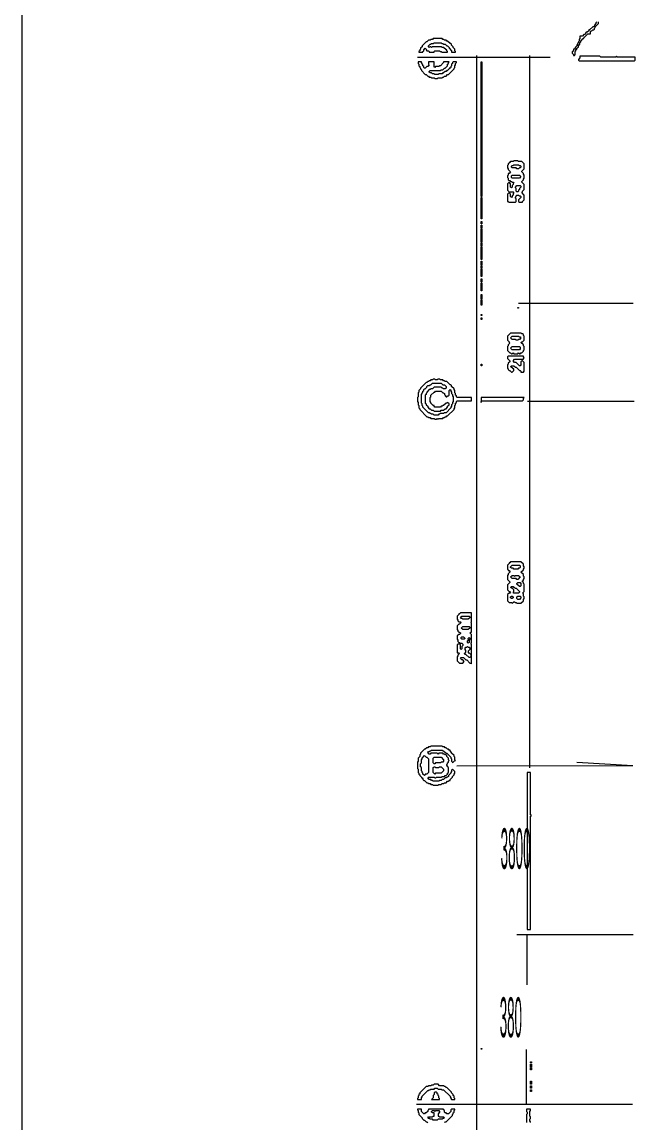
# Model space of a CAD drawing. Header units: millimetres. Extents: x 4 to 412, y 4 to 290.
# Drawn here: x 4 to 71.3, y 106 to 226.8 of the extents above; entities that cross this region are included whole.
import ezdxf

# ---------------------------------------------------------------- set-up
doc = ezdxf.new("R2010")
doc.units = ezdxf.units.MM
for name, color, linetype, lineweight in [('OCR_TEXT', 6, 'Continuous', 0), ('TRACE_CURVE', 6, 'Continuous', 0), ('TRACE_STRAIGHT', 5, 'Continuous', 0), ('TRACE_TEXT_SYMBOL', 6, 'Continuous', 0)]:
    doc.layers.add(name, color=color, linetype=linetype, lineweight=lineweight)
doc.styles.add('wqy-unicode', font='wqy-unicode.lff')

msp = doc.modelspace()

# ---------------------------------------------------------------- linework, layer by layer
at = {"layer": 'TRACE_CURVE', "color": 6}
for points in [[(54.38, 222.44), (54.47, 222.44), (54.47, 207.64), (54.38, 207.64)], [(59.46, 144.41), (59.46, 127.16), (59.81, 127.16), (59.81, 139.59), (59.9, 139.68), (59.81, 139.77), (59.81, 144.41)]]:
    msp.add_lwpolyline(points, close=True, dxfattribs=at)
at = {"layer": 'TRACE_STRAIGHT', "color": 5}
for p, q in [((3.96, 265.46), (3.96, 29.15)), ((47.38, 222.95), (61.96, 222.95)), ((53.88, 223.12), (53.88, 95.7)), ((59.7, 223.14), (59.7, 144.9)), ((58.5, 195.92), (71.1, 195.92)), ((59.49, 185.19), (71.21, 185.19)), ((51.71, 145.13), (71.04, 145.17)), ((64.89, 145.55), (71.04, 145.17)), ((58.32, 126.62), (71.1, 126.62)), ((59.4, 126.62), (59.4, 121.1)), ((59.32, 113.99), (59.32, 107.99)), ((47.3, 107.99), (71.01, 107.99))]:
    msp.add_line(p, q, dxfattribs=at)
at = {"layer": 'TRACE_TEXT_SYMBOL', "color": 6}
for points in [[(64.54, 223.66), (64.45, 223.58), (64.37, 223.58), (64.37, 223.4), (64.54, 223.23), (64.54, 223.14), (64.63, 223.14), (64.72, 223.23), (64.72, 223.58), (64.8, 223.66), (64.8, 223.75), (64.89, 223.84), (64.89, 223.93), (65.07, 224.1), (65.07, 224.19), (65.24, 224.37), (65.24, 224.54), (65.33, 224.63), (65.33, 224.72), (65.59, 224.98), (65.68, 224.98), (65.68, 225.07), (66.12, 225.5), (66.38, 225.5), (66.38, 225.77), (66.47, 225.85), (66.56, 225.85), (66.64, 225.94), (66.73, 225.94), (66.82, 226.03), (66.82, 226.12), (66.91, 226.2), (66.91, 226.29), (67.26, 226.64), (67.26, 226.82)], [(67.08, 226.82), (66.99, 226.73), (66.99, 226.64), (66.82, 226.47), (66.82, 226.38), (66.73, 226.29), (66.64, 226.29), (66.29, 225.94), (66.21, 225.94), (66.21, 225.85), (66.03, 225.68), (65.94, 225.68), (65.86, 225.59), (65.86, 225.5), (65.77, 225.42), (65.68, 225.42), (65.51, 225.24), (65.24, 225.24), (65.24, 224.98), (65.16, 224.89), (65.16, 224.72), (65.07, 224.63), (65.07, 224.54), (64.98, 224.45), (64.98, 224.37), (64.89, 224.28), (64.89, 224.19), (64.72, 224.02), (64.72, 223.93), (64.63, 223.84), (64.54, 223.84), (64.54, 223.66)], [(49.13, 224.98), (49.04, 224.89), (48.87, 224.89), (48.78, 224.8), (48.6, 224.8), (48.43, 224.63), (48.34, 224.63), (47.9, 224.19), (47.9, 224.1), (47.73, 223.93), (47.73, 223.84), (47.64, 223.75), (47.64, 223.66), (47.55, 223.58), (47.55, 223.49), (47.99, 223.49), (47.99, 223.58), (48.08, 223.66), (48.08, 223.75), (48.25, 223.93), (48.34, 223.84), (48.34, 223.75), (48.43, 223.66), (48.6, 223.66), (48.69, 223.58), (48.69, 223.49), (49.22, 223.49), (49.22, 223.58), (49.3, 223.66), (49.83, 223.66), (49.92, 223.58), (50, 223.58), (50.09, 223.49), (50.71, 223.49), (50.71, 223.58), (50.62, 223.66), (50.62, 223.75), (50.53, 223.75), (50.27, 224.02), (50.09, 224.02), (50, 224.1), (49.04, 224.1), (48.95, 224.02), (48.87, 224.1), (48.78, 224.1), (48.69, 224.02), (48.6, 224.1), (48.6, 224.19), (48.78, 224.37), (48.87, 224.37), (48.95, 224.45), (49.13, 224.45), (49.22, 224.54), (50, 224.54), (50.09, 224.45), (50.18, 224.45), (50.27, 224.37), (50.44, 224.37), (50.62, 224.19), (50.71, 224.19), (50.88, 224.02), (50.88, 223.93), (51.14, 223.66), (51.14, 223.49)], [(51.14, 223.49), (51.58, 223.49), (51.58, 223.58), (51.49, 223.66), (51.49, 223.84), (51.32, 224.02), (51.32, 224.1), (51.14, 224.28), (51.14, 224.37), (51.06, 224.45), (50.97, 224.45), (50.71, 224.72), (50.62, 224.72), (50.53, 224.8), (50.36, 224.8), (50.27, 224.89), (50.18, 224.89), (50.09, 224.98), (49.13, 224.98)], [(47.47, 222.44), (47.47, 222.26), (47.55, 222.18), (47.55, 222), (47.64, 221.91), (47.64, 221.83), (47.73, 221.74), (47.73, 221.65), (47.82, 221.56), (47.82, 221.48), (48.25, 221.04), (48.34, 221.04), (48.52, 220.86), (48.6, 220.86), (48.69, 220.77), (48.87, 220.77), (48.95, 220.69), (49.22, 220.69), (49.3, 220.6), (49.57, 220.6), (49.65, 220.69), (50.09, 220.69), (50.18, 220.77), (50.27, 220.77), (50.36, 220.86), (50.53, 220.86), (50.71, 221.04), (50.79, 221.04), (51.41, 221.65), (51.41, 221.74), (51.49, 221.83), (51.49, 222), (51.58, 222.09), (51.58, 222.26), (51.67, 222.35), (51.67, 222.44), (51.32, 222.44), (51.23, 222.35), (51.23, 222.26), (51.14, 222.18), (51.14, 222), (51.06, 221.91), (51.06, 221.83), (50.97, 221.74), (50.88, 221.74), (50.88, 221.65), (50.71, 221.48), (50.62, 221.48), (50.53, 221.39), (50.44, 221.39), (50.27, 221.21), (50.18, 221.21), (50.09, 221.13), (49.74, 221.13), (49.65, 221.04), (49.3, 221.04), (49.22, 221.13), (49.04, 221.13), (48.95, 221.21), (48.78, 221.21), (48.69, 221.3), (48.69, 221.39), (48.78, 221.48), (49.92, 221.48)], [(49.92, 221.48), (50, 221.56), (50.18, 221.56), (50.36, 221.74), (50.44, 221.74), (50.71, 222), (50.71, 222.18), (50.79, 222.26), (50.79, 222.35), (50.88, 222.44), (50.27, 222.44), (50.27, 222.35), (49.92, 222), (49.83, 222), (49.74, 221.91), (49.39, 221.91), (49.3, 221.83), (49.22, 221.91), (49.22, 222.44), (48.6, 222.44), (48.6, 222.18), (48.69, 222.09), (48.52, 221.91), (48.43, 221.91), (48.25, 221.74), (48.17, 221.74), (48.08, 221.83), (48.08, 221.91), (47.99, 222), (47.99, 222.09), (47.9, 222.18), (47.9, 222.26), (47.82, 222.35), (47.82, 222.44), (47.47, 222.44)], [(57.97, 211.58), (57.89, 211.49), (57.62, 211.49), (57.54, 211.4), (57.45, 211.4), (57.45, 211.32), (57.36, 211.23), (57.36, 211.14), (57.27, 211.05), (57.27, 210.79), (57.36, 210.7), (57.36, 210.62), (57.62, 210.35), (57.45, 210.18), (57.36, 210.18), (57.36, 210), (57.27, 209.92), (57.27, 209.74), (57.36, 209.65), (57.36, 209.48), (57.45, 209.39), (57.54, 209.39), (57.62, 209.3), (57.71, 209.3), (57.8, 209.22), (57.89, 209.22), (57.97, 209.13), (57.89, 209.04), (57.89, 208.95), (57.8, 208.86), (57.8, 208.69), (57.71, 208.6), (57.62, 208.69), (57.62, 209.04), (57.45, 209.22), (57.27, 209.04), (57.27, 208.34), (57.45, 208.16), (57.45, 208.08), (57.27, 207.9), (57.27, 207.11), (57.36, 207.11), (57.45, 207.03), (58.15, 207.03), (58.24, 207.11), (58.24, 207.38), (58.15, 207.46), (58.15, 207.55), (58.24, 207.64), (58.24, 207.73), (58.32, 207.81), (58.5, 207.81), (58.59, 207.73), (58.67, 207.73), (58.76, 207.64), (58.76, 207.55), (58.5, 207.29), (58.5, 207.11), (58.59, 207.03), (58.94, 207.03), (58.94, 207.11), (59.11, 207.29), (59.11, 207.81), (58.85, 208.08)], [(58.85, 208.08), (58.94, 208.16), (58.94, 208.25), (59.11, 208.43), (59.11, 208.95), (58.85, 209.22), (58.85, 209.3), (59.03, 209.48), (59.03, 209.57), (59.11, 209.65), (59.11, 210), (59.03, 210.09), (59.03, 210.18), (58.85, 210.35), (58.85, 210.44), (59.11, 210.7), (59.11, 211.23), (58.85, 211.49), (58.5, 211.49), (58.41, 211.58), (57.97, 211.58)], [(49.13, 187.58), (49.04, 187.5), (48.87, 187.5), (48.78, 187.41), (48.69, 187.41), (48.6, 187.32), (48.52, 187.32), (48.43, 187.23), (48.34, 187.23), (47.73, 186.62), (47.73, 186.53), (47.55, 186.36), (47.55, 186.18), (47.47, 186.1), (47.47, 185.66), (47.38, 185.57), (47.38, 185.13), (47.47, 185.04), (47.47, 184.78), (47.55, 184.69), (47.55, 184.43), (47.64, 184.34), (47.64, 184.26), (48.43, 183.47), (48.52, 183.47), (48.6, 183.38), (48.78, 183.38), (48.87, 183.29), (49.22, 183.29), (49.3, 183.21), (49.48, 183.21), (49.57, 183.29), (49.65, 183.21), (49.74, 183.29), (50.18, 183.29), (50.27, 183.38), (50.36, 183.38), (50.44, 183.47), (50.53, 183.47), (50.62, 183.56), (50.71, 183.56), (51.41, 184.26), (51.41, 184.34), (51.49, 184.43), (51.49, 184.69), (51.58, 184.78), (51.58, 184.96), (51.67, 185.04), (51.67, 185.13), (51.76, 185.22), (53.33, 185.22), (53.33, 185.57), (51.76, 185.57), (51.67, 185.66), (51.67, 185.75), (51.58, 185.83), (51.58, 186.01), (51.49, 186.1), (51.49, 186.36), (51.41, 186.45), (51.41, 186.53), (51.14, 186.8), (51.14, 186.88), (51.06, 186.97)], [(51.06, 186.97), (50.97, 186.97), (50.62, 187.32), (50.44, 187.32), (50.36, 187.41), (50.27, 187.41), (50.18, 187.5), (49.92, 187.5), (49.83, 187.58), (49.65, 187.58), (49.57, 187.5), (49.39, 187.5), (49.3, 187.58), (49.13, 187.58)], [(50.27, 186.1), (50.36, 186.01), (50.36, 185.92), (50.44, 185.83), (50.44, 185.75), (50.53, 185.66), (50.62, 185.66), (50.71, 185.75), (50.79, 185.75), (50.88, 185.83), (50.88, 186.36), (50.97, 186.45), (51.06, 186.36), (51.06, 186.27), (51.14, 186.18), (51.14, 186.01), (51.23, 185.92), (51.23, 185.75), (51.32, 185.66), (51.32, 185.13), (51.23, 185.04), (51.23, 184.87), (51.14, 184.78), (51.14, 184.61), (51.06, 184.52), (51.06, 184.43), (50.53, 183.91), (50.36, 183.91), (50.27, 183.82), (49.92, 183.82), (49.83, 183.73), (49.74, 183.73), (49.65, 183.64), (49.22, 183.64), (49.13, 183.73), (48.95, 183.73), (48.87, 183.82), (48.78, 183.82), (48.69, 183.91), (48.6, 183.91), (47.99, 184.52), (47.99, 184.61), (47.9, 184.69), (47.9, 184.87), (47.82, 184.96), (47.82, 185.92), (47.9, 186.01), (47.9, 186.1), (47.99, 186.18), (47.99, 186.27), (48.08, 186.36), (48.08, 186.45), (48.17, 186.53), (48.25, 186.53), (48.43, 186.71), (48.43, 186.8), (48.52, 186.88), (48.69, 186.88), (48.78, 186.97), (48.87, 186.97), (49.04, 187.15)], [(49.04, 187.15), (50, 187.15), (50.18, 186.97), (50.36, 186.97), (50.53, 186.8), (50.53, 186.62), (50.44, 186.53), (50.27, 186.53), (50.18, 186.62), (50.09, 186.62), (50, 186.71), (49.22, 186.71), (49.04, 186.53), (48.87, 186.53), (48.78, 186.45), (48.69, 186.45), (48.43, 186.18), (48.43, 186.1), (48.34, 186.01), (48.34, 185.92), (48.25, 185.83), (48.25, 184.96), (48.34, 184.87), (48.34, 184.78), (48.52, 184.61), (48.52, 184.52), (48.69, 184.34), (48.78, 184.34), (48.95, 184.17), (49.13, 184.17), (49.22, 184.08), (49.92, 184.08), (50, 184.17), (50.27, 184.17), (50.44, 184.34), (50.53, 184.34), (50.71, 184.52), (50.71, 184.61), (50.88, 184.78), (50.88, 184.87), (50.71, 185.04), (50.62, 184.96), (50.53, 184.96), (50.27, 184.69), (50.18, 184.69), (50.09, 184.61), (50, 184.61), (49.92, 184.52), (49.3, 184.52), (49.22, 184.61), (49.22, 184.69), (49.13, 184.69), (48.87, 184.96), (48.87, 185.04), (48.78, 185.13), (48.78, 185.57), (48.87, 185.66), (48.87, 185.83), (49.22, 186.18), (49.3, 186.18), (49.39, 186.27), (50, 186.27), (50.18, 186.1), (50.27, 186.1)], [(48.87, 147.3), (48.78, 147.21), (48.6, 147.21), (48.52, 147.12), (48.43, 147.12), (48.25, 146.95), (48.17, 146.95), (47.73, 146.51), (47.73, 146.42), (47.64, 146.34), (47.64, 146.16), (47.47, 145.99), (47.47, 145.64), (47.38, 145.55), (47.38, 144.85), (47.47, 144.76), (47.47, 144.41), (47.55, 144.32), (47.55, 144.23), (47.64, 144.15), (47.64, 144.06), (47.82, 143.88), (47.82, 143.8), (47.9, 143.8), (47.99, 143.71), (47.99, 143.62), (48.08, 143.53), (48.17, 143.53), (48.43, 143.27), (48.52, 143.27), (48.6, 143.18), (48.78, 143.18), (48.87, 143.1), (49.04, 143.1), (49.13, 143.01), (49.65, 143.01), (49.74, 143.1), (50, 143.1), (50.09, 143.18), (50.27, 143.18), (50.36, 143.27), (50.53, 143.27), (50.71, 143.45), (50.79, 143.45), (50.88, 143.53), (50.97, 143.53), (50.97, 143.62), (51.23, 143.88), (51.23, 143.97), (51.41, 144.15), (51.41, 144.23), (51.49, 144.32), (51.49, 144.5), (51.23, 144.76), (51.14, 144.67), (51.14, 144.5), (51.06, 144.41), (51.06, 144.32), (50.79, 144.06), (50.79, 143.97), (50.71, 143.88), (50.62, 143.88), (50.53, 143.8), (50.44, 143.8)], [(50.44, 143.8), (50.27, 143.62), (50.09, 143.62), (50, 143.53), (49.83, 143.53), (49.74, 143.45), (49.13, 143.45), (49.04, 143.53), (48.95, 143.53), (48.87, 143.62), (48.69, 143.62), (48.52, 143.8), (48.6, 143.88), (49.22, 143.88), (49.3, 143.8), (49.39, 143.8), (49.48, 143.88), (50, 143.88), (50.09, 143.97), (50.36, 143.97), (50.44, 144.06), (50.53, 144.06), (50.71, 144.23), (50.71, 144.32), (50.79, 144.41), (50.79, 144.94), (50.71, 145.02), (50.71, 145.11), (50.62, 145.2), (50.62, 145.29), (50.71, 145.37), (50.71, 145.46), (50.79, 145.55), (50.79, 145.64), (50.88, 145.72), (50.79, 145.81), (50.79, 145.99), (50.62, 146.16), (50.62, 146.25), (50.53, 146.34), (50.44, 146.34), (50.36, 146.42), (50.27, 146.42), (50.18, 146.51), (49.74, 146.51), (49.65, 146.42), (49.57, 146.51), (48.87, 146.51), (48.78, 146.42), (48.69, 146.42), (48.52, 146.6), (48.6, 146.69), (48.69, 146.69), (48.78, 146.77), (48.87, 146.77), (48.95, 146.86), (50.09, 146.86), (50.18, 146.77), (50.27, 146.77), (50.53, 146.51), (50.62, 146.51), (51.06, 146.07), (51.06, 145.99), (51.14, 145.9)], [(51.14, 145.9), (51.14, 145.64), (51.23, 145.55), (51.23, 145.46), (51.49, 145.72), (51.58, 145.72), (51.49, 145.81), (51.49, 146.07), (51.41, 146.16), (51.41, 146.25), (51.14, 146.51), (51.14, 146.6), (50.97, 146.77), (50.97, 146.86), (50.88, 146.86), (50.79, 146.95), (50.71, 146.95), (50.53, 147.12), (50.44, 147.12), (50.36, 147.21), (50.18, 147.21), (50.09, 147.3), (48.87, 147.3)], [(50.36, 105.96), (50.44, 106.05), (50.53, 106.05), (51.23, 106.75), (51.23, 106.84), (51.32, 106.93), (51.32, 107.02), (51.41, 107.1), (51.41, 107.28), (51.49, 107.37), (51.49, 107.45), (51.14, 107.45), (51.06, 107.37), (51.06, 107.19), (50.79, 106.93), (50.62, 106.93), (50.53, 107.02), (50.44, 107.02), (50.36, 107.1), (50.36, 107.28), (50.27, 107.37), (50.27, 107.45), (48.6, 107.45), (48.6, 107.37), (48.52, 107.28), (48.52, 107.19), (48.34, 107.02), (48.25, 107.02), (48.17, 106.93), (48.08, 106.93), (47.82, 107.19), (47.82, 107.45), (47.38, 107.45), (47.38, 107.37), (47.47, 107.28), (47.47, 107.1), (47.55, 107.02), (47.55, 106.84), (47.9, 106.49), (47.9, 106.4), (48.08, 106.23), (48.17, 106.23), (48.34, 106.05), (48.43, 106.05), (48.52, 105.96)], [(59.81, 105.96), (59.81, 106.05), (59.73, 106.14), (59.73, 106.32), (59.81, 106.4), (59.81, 106.58), (59.73, 106.67), (59.73, 107.19), (59.81, 107.28), (59.81, 107.45), (59.38, 107.45), (59.38, 107.19), (59.46, 107.1), (59.46, 106.93), (59.38, 106.84), (59.38, 105.96)]]:
    msp.add_lwpolyline(points, dxfattribs=at)
for points in [[(65.24, 223.05), (65.24, 222.88), (65.07, 222.7), (65.07, 222.61), (65.16, 222.53), (71.2, 222.53), (71.29, 222.61), (71.29, 222.96), (69.36, 222.96), (69.27, 223.05), (69.18, 222.96), (67.52, 222.96), (67.43, 223.05)], [(57.89, 211.05), (57.97, 211.14), (58.5, 211.14), (58.59, 211.05), (58.67, 211.05), (58.76, 210.97), (58.76, 210.88), (58.67, 210.79), (58.59, 210.79), (58.5, 210.7), (58.32, 210.7), (58.24, 210.79), (57.8, 210.79), (57.71, 210.88), (57.71, 210.97), (57.8, 211.05)], [(57.71, 209.92), (57.8, 210), (58.59, 210), (58.76, 209.83), (58.59, 209.65), (57.8, 209.65), (57.71, 209.74)], [(57.54, 208.08), (57.62, 208.16), (57.89, 208.16), (57.97, 208.08), (57.89, 207.99), (57.89, 207.81), (57.8, 207.73), (57.8, 207.64), (57.71, 207.55), (57.62, 207.64), (57.62, 207.9), (57.54, 207.99)], [(58.32, 208.86), (58.67, 208.86), (58.76, 208.78), (58.76, 208.69), (58.59, 208.51), (58.59, 208.43), (58.5, 208.34), (58.5, 208.25), (58.41, 208.16), (58.32, 208.16), (58.24, 208.25), (58.24, 208.51), (58.15, 208.6), (58.15, 208.69)], [(54.38, 207.55), (54.47, 207.55), (54.47, 205.19), (54.38, 205.19)], [(54.38, 204.92), (54.47, 204.92), (54.47, 204.66), (54.38, 204.66)], [(54.38, 204.49), (54.47, 204.49), (54.47, 204.14), (54.38, 204.14)], [(54.38, 204.05), (54.47, 204.05), (54.47, 202.65), (54.38, 202.65)], [(54.38, 202.56), (54.47, 202.56), (54.47, 202.21), (54.38, 202.21)], [(54.38, 202.12), (54.47, 202.12), (54.47, 200.72), (54.38, 200.72)], [(54.38, 200.55), (54.47, 200.55), (54.47, 200.11), (54.38, 200.11)], [(54.38, 200.02), (54.47, 200.02), (54.47, 199.76), (54.38, 199.76)], [(54.38, 199.67), (54.47, 199.67), (54.47, 198.88), (54.38, 198.88)], [(54.38, 198.62), (54.47, 198.62), (54.47, 198.27), (54.38, 198.27)], [(54.38, 198.18), (54.47, 198.18), (54.47, 197.3), (54.38, 197.3)], [(54.38, 196.87), (54.47, 196.87), (54.47, 196.34), (54.38, 196.34)], [(54.38, 196.25), (54.47, 196.25), (54.47, 195.73), (54.38, 195.73)], [(54.38, 194.68), (54.47, 194.68), (54.47, 194.59), (54.38, 194.59)], [(58.41, 195.47), (58.5, 195.47), (58.5, 195.38), (58.41, 195.38)], [(54.38, 194.33), (54.47, 194.33), (54.47, 194.15), (54.38, 194.15)], [(57.62, 192.66), (57.27, 192.31), (57.27, 191.88), (57.45, 191.7), (57.45, 191.61), (57.54, 191.53), (57.36, 191.35), (57.36, 191.26), (57.27, 191.17), (57.27, 190.74), (57.54, 190.47), (57.62, 190.47), (57.71, 190.39), (57.8, 190.39), (57.89, 190.47), (57.97, 190.39), (58.41, 190.39), (58.5, 190.47), (58.59, 190.39), (58.67, 190.39), (58.76, 190.47), (58.85, 190.47), (59.03, 190.65), (59.03, 190.74), (59.11, 190.82), (59.11, 191.17), (59.03, 191.26), (59.03, 191.35), (58.76, 191.61), (58.85, 191.7), (58.94, 191.7), (59.11, 191.88), (59.11, 192.31), (59.03, 192.4), (59.03, 192.49), (58.94, 192.58), (58.85, 192.58), (58.76, 192.66)], [(57.8, 192.31), (58.5, 192.31), (58.59, 192.23), (58.67, 192.23), (58.76, 192.14), (58.59, 191.96), (58.5, 191.96), (58.41, 191.88), (58.24, 191.88), (58.15, 191.96), (57.8, 191.96), (57.62, 192.14)], [(57.8, 191.17), (58.59, 191.17), (58.67, 191.09), (58.67, 190.91), (58.59, 190.82), (57.8, 190.82), (57.62, 191)], [(57.36, 190.12), (57.27, 190.04), (57.27, 189.86), (57.54, 189.6), (57.54, 189.51), (57.36, 189.34), (57.36, 189.25), (57.27, 189.16), (57.27, 188.81), (57.36, 188.72), (57.36, 188.64), (57.45, 188.55), (57.54, 188.55), (57.71, 188.37), (57.8, 188.37), (57.97, 188.55), (57.97, 188.72), (57.89, 188.72), (57.62, 188.99), (57.71, 189.07), (57.97, 189.07), (58.15, 188.9), (58.24, 188.9), (58.59, 188.55), (58.67, 188.55), (58.76, 188.46), (58.76, 188.37), (59.03, 188.37), (59.11, 188.46), (59.11, 189.42), (58.94, 189.6), (58.85, 189.6), (58.76, 189.51), (58.76, 189.16), (58.67, 189.07), (58.59, 189.07), (58.24, 189.42), (58.06, 189.42), (57.89, 189.6), (58.06, 189.77), (59.03, 189.77), (59.03, 189.86), (59.11, 189.95), (59.03, 190.04), (59.03, 190.12)], [(54.38, 189.25), (54.47, 189.25), (54.47, 189.07), (54.38, 189.07)], [(54.38, 185.57), (54.38, 185.04), (54.38, 185.13), (54.47, 185.22), (58.94, 185.22), (59.03, 185.31), (59.03, 185.48), (59.11, 185.57)], [(57.62, 167.53), (57.54, 167.44), (57.45, 167.44), (57.45, 167.35), (57.27, 167.18), (57.27, 166.74), (57.36, 166.65), (57.36, 166.57), (57.45, 166.57), (57.54, 166.48), (57.54, 166.39), (57.36, 166.22), (57.36, 166.13), (57.27, 166.04), (57.27, 165.6), (57.54, 165.34), (57.54, 165.25), (57.27, 164.99), (57.27, 164.46), (57.45, 164.29), (57.54, 164.29), (57.62, 164.2), (57.54, 164.11), (57.45, 164.11), (57.27, 163.94), (57.27, 163.24), (57.45, 163.06), (57.71, 163.06), (57.8, 162.98), (57.97, 163.15), (58.06, 163.15), (58.15, 163.06), (58.24, 163.06), (58.32, 162.98), (58.76, 162.98), (59.03, 163.24), (59.03, 163.41), (59.11, 163.5), (59.11, 163.68), (59.03, 163.76), (59.03, 164.03), (58.94, 164.11), (59.11, 164.29), (59.11, 165.08), (59.03, 165.17), (59.03, 165.25), (58.94, 165.34), (58.94, 165.43), (59.03, 165.52), (59.03, 165.6), (59.11, 165.69), (59.11, 165.87), (59.03, 165.95), (59.03, 166.13), (58.76, 166.39), (59.03, 166.65), (59.03, 166.74), (59.11, 166.83), (59.11, 167), (59.03, 167.09), (59.03, 167.27), (58.76, 167.53)], [(57.8, 167.18), (58.59, 167.18), (58.67, 167.09), (58.67, 166.92), (58.59, 166.83), (58.5, 166.83), (58.41, 166.74), (57.97, 166.74), (57.89, 166.83), (57.71, 166.83), (57.62, 166.92), (57.62, 167)], [(57.8, 166.04), (57.97, 166.04), (58.06, 165.95), (58.15, 166.04), (58.5, 166.04), (58.67, 165.87), (58.41, 165.6), (58.32, 165.6), (58.24, 165.69), (57.8, 165.69), (57.62, 165.87)], [(57.62, 164.73), (57.71, 164.81), (57.89, 164.81), (57.97, 164.73), (58.06, 164.73), (58.15, 164.64), (58.24, 164.64), (58.59, 164.29), (58.59, 164.2), (58.5, 164.11), (57.97, 164.11), (57.89, 164.2), (57.97, 164.29), (57.97, 164.46), (57.8, 164.64), (57.71, 164.64)], [(58.32, 165.17), (58.41, 165.25), (58.67, 165.25), (58.76, 165.17), (58.76, 164.9), (58.67, 164.81), (58.59, 164.81), (58.32, 165.08)], [(57.62, 163.68), (57.71, 163.76), (57.8, 163.76), (57.89, 163.68), (57.89, 163.59), (57.8, 163.5), (57.71, 163.5), (57.62, 163.59)], [(58.32, 163.68), (58.41, 163.76), (58.67, 163.76), (58.76, 163.68), (58.76, 163.59), (58.59, 163.41), (58.41, 163.41), (58.32, 163.5)], [(52.11, 161.92), (52.02, 161.84), (51.93, 161.84), (51.93, 161.75), (51.76, 161.57), (51.76, 161.22), (51.84, 161.14), (51.84, 161.05), (51.93, 160.96), (52.11, 160.96), (52.19, 160.87), (52.02, 160.7), (51.93, 160.7), (51.76, 160.52), (51.76, 160.09), (51.84, 160), (51.84, 159.91), (51.93, 159.82), (52.02, 159.82), (52.11, 159.74), (52.11, 159.65), (52.02, 159.56), (51.93, 159.56), (51.76, 159.39), (51.76, 159.03), (51.84, 158.95), (51.84, 158.77), (51.93, 158.68), (52.02, 158.68), (52.11, 158.6), (52.02, 158.51), (51.84, 158.51), (51.76, 158.42), (51.76, 157.55), (51.93, 157.55), (52.02, 157.46), (51.84, 157.28), (51.84, 157.2), (51.76, 157.11), (51.76, 156.67), (52.02, 156.41), (52.37, 156.41), (52.54, 156.58), (52.37, 156.76), (52.28, 156.76), (52.11, 156.93), (52.19, 157.02), (52.46, 157.02), (52.72, 156.76), (52.81, 156.76), (53.16, 156.41), (53.25, 156.41), (53.33, 156.32), (53.33, 158.51), (53.25, 158.6), (53.33, 158.68), (53.33, 159.56), (53.16, 159.74), (53.25, 159.82), (53.33, 159.82), (53.33, 160.79), (53.25, 160.87), (53.33, 160.96), (53.33, 161.92)], [(52.28, 161.57), (53.07, 161.57), (53.16, 161.49), (53.16, 161.4), (52.98, 161.22), (52.37, 161.22), (52.28, 161.31), (52.19, 161.31), (52.11, 161.4)], [(52.37, 160.44), (53.07, 160.44), (53.16, 160.35), (53.16, 160.26), (52.98, 160.09), (52.37, 160.09), (52.19, 160.26)], [(52.02, 158.51), (52.11, 158.6), (52.28, 158.6), (52.37, 158.51), (52.37, 158.33), (52.28, 158.25), (52.28, 157.98), (52.19, 157.9), (52.11, 157.98), (52.11, 158.42)], [(52.19, 159.21), (52.28, 159.3), (52.46, 159.3), (52.63, 159.12), (52.54, 159.03), (52.28, 159.03), (52.19, 159.12)], [(52.81, 158.16), (52.89, 158.25), (52.98, 158.16), (53.07, 158.16), (53.16, 158.07), (53.16, 157.9), (52.98, 157.72), (52.98, 157.55), (53.07, 157.55), (53.25, 157.37), (53.25, 157.11), (53.16, 157.02), (53.07, 157.02), (52.72, 157.37), (52.63, 157.37), (52.54, 157.46), (52.72, 157.63), (52.72, 157.81), (52.63, 157.9), (52.63, 158.07), (52.72, 158.16)], [(52.89, 158.86), (52.98, 158.95), (53.07, 158.86), (53.07, 158.68), (52.98, 158.6), (52.89, 158.68)], [(52.98, 159.12), (53.07, 159.21), (53.16, 159.12), (53.16, 159.03), (53.07, 158.95), (52.98, 159.03)], [(48.17, 146.25), (48.34, 146.07), (48.43, 146.07), (48.6, 145.9), (48.6, 144.41), (48.43, 144.23), (48.25, 144.23), (48.25, 144.15), (48.17, 144.06), (47.99, 144.23), (47.99, 144.32), (47.9, 144.41), (47.9, 144.5), (47.82, 144.59), (47.82, 144.94), (47.73, 145.02), (47.73, 145.37), (47.82, 145.46), (47.82, 145.81), (47.9, 145.9), (47.9, 145.99)], [(49.13, 145.99), (49.22, 146.07), (50, 146.07), (50.27, 145.81), (50.27, 145.64), (50.18, 145.55), (50, 145.55), (49.92, 145.46), (49.39, 145.46), (49.3, 145.37), (49.22, 145.37), (49.13, 145.46)], [(49.13, 144.94), (49.22, 145.02), (49.3, 145.02), (49.39, 144.94), (49.74, 144.94), (49.83, 145.02), (50, 145.02), (50.27, 144.76), (50.27, 144.59), (50, 144.32), (49.39, 144.32), (49.3, 144.23), (49.13, 144.41)], [(54.38, 114.11), (54.47, 114.11), (54.47, 114.02), (54.38, 114.02)], [(59.81, 112.62), (59.9, 112.62), (59.9, 112.53), (59.81, 112.53)], [(59.81, 112.36), (59.9, 112.36), (59.9, 112.01), (59.81, 112.01)], [(59.81, 111.92), (59.9, 111.92), (59.9, 111.74), (59.81, 111.74)], [(49.22, 110.17), (49.13, 110.08), (48.95, 110.08), (48.87, 109.99), (48.6, 109.99), (48.52, 109.91), (48.34, 109.91), (47.64, 109.21), (47.64, 109.12), (47.55, 109.03), (47.55, 108.94), (47.47, 108.85), (47.47, 108.68), (47.38, 108.59), (47.38, 108.5), (47.82, 108.5), (47.82, 108.68), (47.9, 108.77), (47.9, 108.85), (48.52, 109.47), (48.6, 109.47), (48.69, 109.56), (48.78, 109.56), (48.87, 109.64), (49.22, 109.64), (49.3, 109.73), (49.57, 109.73), (49.65, 109.64), (50, 109.64), (50.09, 109.56), (50.27, 109.56), (50.97, 108.85), (50.97, 108.77), (51.06, 108.68), (51.06, 108.59), (51.14, 108.5), (51.49, 108.5), (51.49, 108.59), (51.41, 108.68), (51.41, 108.85), (51.32, 108.94), (51.32, 109.03), (51.14, 109.21), (51.14, 109.29), (50.62, 109.82), (50.53, 109.82), (50.44, 109.91), (50.36, 109.91), (50.27, 109.99), (49.83, 109.99), (49.65, 110.17)], [(59.81, 110.52), (59.9, 110.52), (59.9, 110.17), (59.81, 110.17)], [(59.81, 109.99), (59.9, 109.99), (59.9, 109.73), (59.81, 109.73)], [(49.3, 109.29), (49.22, 109.21), (49.22, 109.03), (49.13, 108.94), (49.13, 108.68), (48.95, 108.5), (49.83, 108.5), (49.83, 108.59), (49.74, 108.68), (49.74, 108.85), (49.65, 108.94), (49.65, 109.03), (49.57, 109.12), (49.57, 109.21), (49.48, 109.29)], [(59.81, 109.56), (59.9, 109.56), (59.9, 109.38), (59.81, 109.38)], [(48.95, 107.19), (49.04, 107.28), (49.22, 107.28), (49.3, 107.19), (49.39, 107.28), (49.74, 107.28), (49.83, 107.19), (49.83, 107.1), (49.65, 106.93), (49.65, 106.67), (49.74, 106.67), (49.83, 106.58), (50.27, 106.58), (50.36, 106.49), (50.27, 106.4), (50.18, 106.4), (50.09, 106.32), (49.65, 106.32), (49.57, 106.23), (49.13, 106.23), (49.04, 106.32), (48.78, 106.32), (48.69, 106.4), (48.6, 106.4), (48.52, 106.49), (48.6, 106.58), (49.04, 106.58), (49.13, 106.67), (49.22, 106.67), (49.22, 107.02), (49.04, 107.02), (48.95, 107.1)]]:
    msp.add_lwpolyline(points, close=True, dxfattribs=at)

# ---------------------------------------------------------------- texts
at = {"layer": 'OCR_TEXT', "color": 6, "style": 'wqy-unicode', "width": 0.25}
for s, height, p in [('3800', 4.44, (56.52, 133.83)), ('380', 4.372, (56.43, 115.34))]:
    msp.add_text(s, height=height, dxfattribs=at).set_placement(p)

doc.saveas('drawing.dxf')
